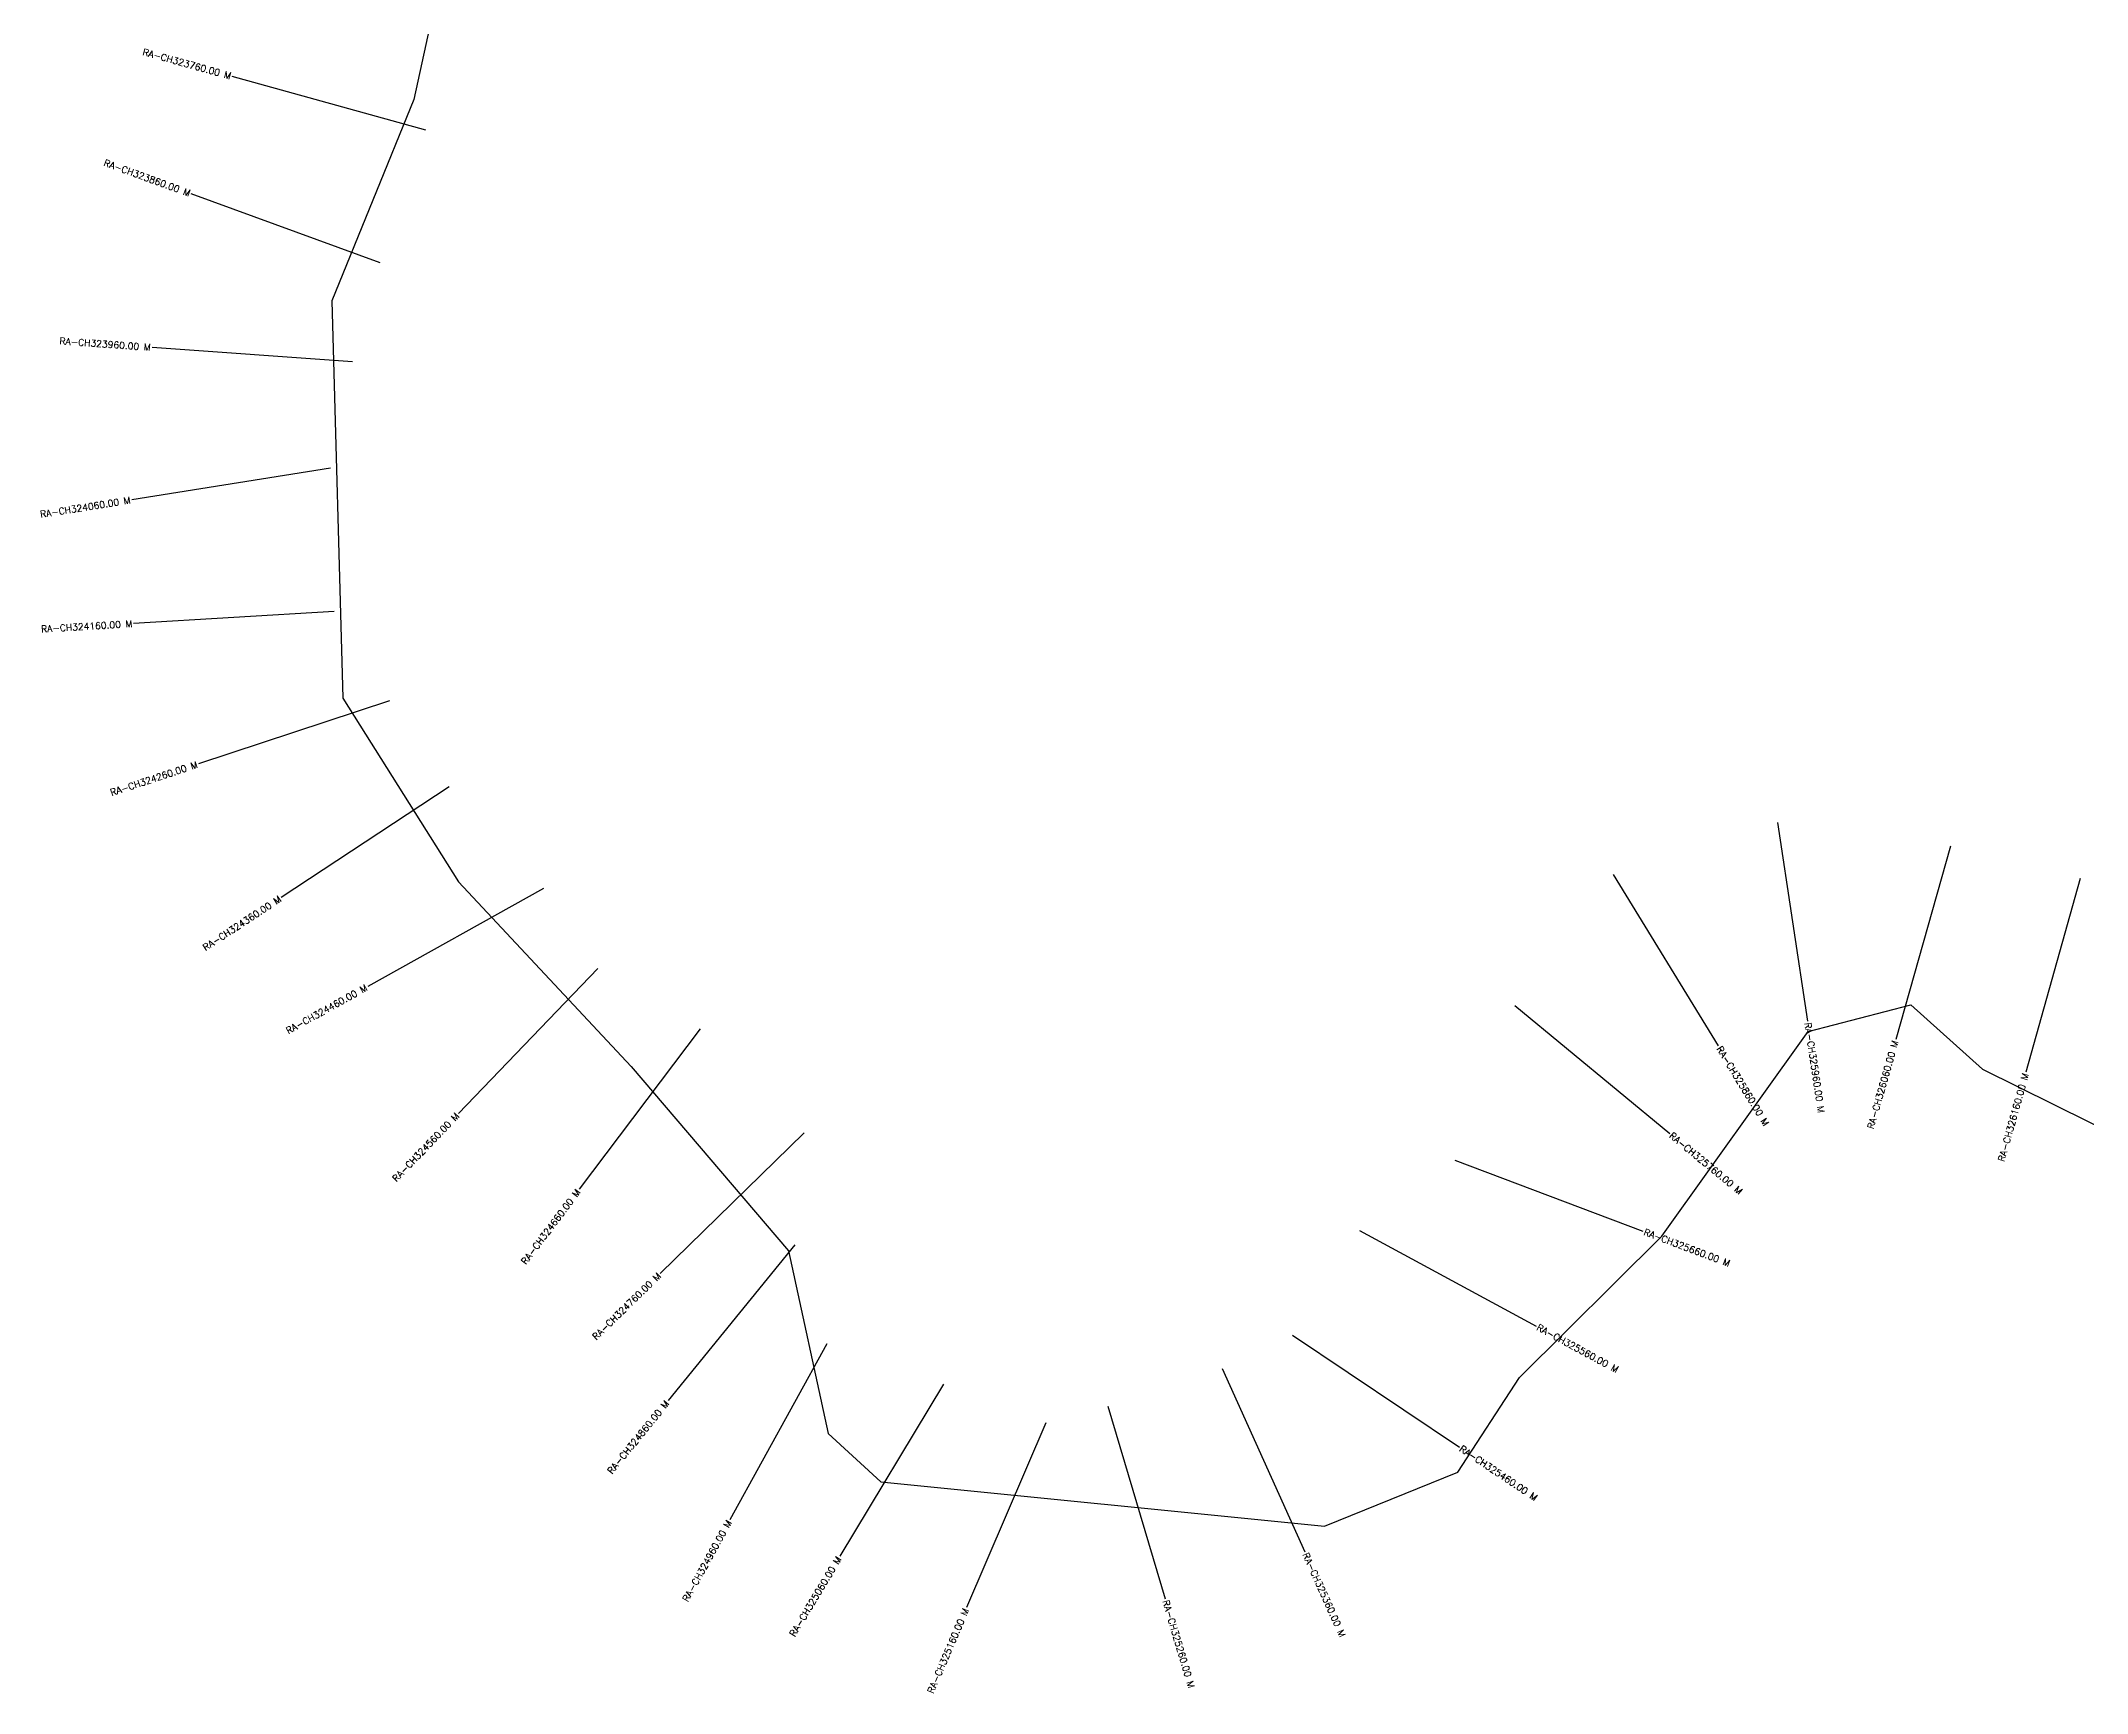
# Model space of a CAD drawing. Header units: metres. Extents: x 287149 to 291919, y 1996099 to 1999961.
# Drawn here: x 287149 to 288676, y 1996709 to 1997942 of the extents above; entities that cross this region are included whole.
import ezdxf
from ezdxf.enums import TextEntityAlignment as Align

# ---------------------------------------------------------------- set-up
doc = ezdxf.new("R2010")
doc.units = ezdxf.units.M
doc.header["$MEASUREMENT"] = 0
for name, color, linetype in [('CS', 134, 'Continuous'), ('CSMark', 6, 'Continuous'), ('VILLAGE BOUNDRY', 10, 'Continuous')]:
    doc.layers.add(name, color=color, linetype=linetype)
doc.styles.get("Standard").update_dxf_attribs({"font": 'simplex.shx'})

msp = doc.modelspace()

# ---------------------------------------------------------------- linework, layer by layer
at = {"layer": 'CS'}
for p, q in [((287436.2, 1997875.2), (287291.6, 1997915.3)), ((287402, 1997776.2), (287261.1, 1997827.6)), ((287381.4, 1997702.4), (287231.8, 1997713)), ((287364.9, 1997623), (287216.7, 1997599.4)), ((287367.8, 1997516), (287218.1, 1997507)), ((287409, 1997449.4), (287266.6, 1997402.4)), ((287453.6, 1997385.2), (287328.2, 1997302.8)), ((288444.8, 1997358.7), (288467.2, 1997210.4)), ((288574, 1997341), (288533, 1997196.7)), ((288322.1, 1997319.8), (288400.6, 1997192)), ((287523.9, 1997309.3), (287392.8, 1997236.4)), ((288670.7, 1997316.9), (288630.2, 1997172.4)), ((287564.5, 1997249.6), (287460.4, 1997141.6)), ((288248.7, 1997222.2), (288364.4, 1997126.7)), ((287640.9, 1997204.7), (287550.5, 1997085)), ((287718.4, 1997127), (287611, 1997022.2)), ((288204, 1997106.6), (288344.4, 1997053.8)), ((287711.6, 1997043.6), (287616.9, 1996927.3)), ((288132.9, 1997054.3), (288264.8, 1996983)), ((287735.5, 1996969.8), (287663, 1996838.5)), ((288082.8, 1996976.1), (288207.5, 1996892.7)), ((287822.4, 1996939.7), (287745, 1996811.2)), ((288030.4, 1996951.2), (288092.1, 1996814.4)), ((287945.1, 1996923.2), (287987.9, 1996779.4)), ((287898.8, 1996910.8), (287839.7, 1996772.9))]:
    msp.add_line(p, q, dxfattribs=at)
at = {"layer": 'VILLAGE BOUNDRY'}
msp.add_lwpolyline([(287460, 1998048.7), (287427.2, 1997898), (287366.1, 1997747.7), (287374.2, 1997451.5), (287460.5, 1997314.3), (287589.3, 1997176.7), (287706.8, 1997039.2), (287736.5, 1996902.7), (287775.7, 1996866.8), (288106.8, 1996833.6), (288206.3, 1996873.9), (288252.4, 1996944.5), (288358.4, 1997050), (288467.7, 1997202.7), (288544.4, 1997222.6), (288597.7, 1997174.7), (288783.6, 1997082.7)], dxfattribs=at)

# ---------------------------------------------------------------- texts
at = {"layer": 'CSMark'}
for s, rotation, p in [('RA-CH323760.00 M', 344.5048, (287290.7, 1997915.5)), ('RA-CH323860.00 M', 339.9924, (287260.2, 1997827.9)), ('RA-CH323960.00 M', 355.9336, (287230.8, 1997713.1)), ('RA-CH324060.00 M', 9.0458, (287215.7, 1997599.2)), ('RA-CH324160.00 M', 3.4134, (287217.1, 1997507)), ('RA-CH324260.00 M', 18.2696, (287265.6, 1997402.1)), ('RA-CH324360.00 M', 33.3291, (287327.4, 1997302.2)), ('RA-CH324460.00 M', 29.0719, (287391.9, 1997235.9)), ('RA-CH326060.00 M', 74.1294, (288532.7, 1997195.8)), ('RA-CH326160.00 M', 74.3454, (288630, 1997171.5)), ('RA-CH324560.00 M', 46.0439, (287459.7, 1997140.9)), ('RA-CH324660.00 M', 52.92, (287549.9, 1997084.2)), ('RA-CH324760.00 M', 44.2939, (287610.3, 1997021.5)), ('RA-CH324860.00 M', 50.8251, (287616.2, 1996926.5)), ('RA-CH324960.00 M', 61.0661, (287662.5, 1996837.6)), ('RA-CH325060.00 M', 58.9308, (287744.5, 1996810.4)), ('RA-CH325160.00 M', 66.8208, (287839.3, 1996772))]:
    msp.add_text(s, height=5, rotation=rotation, dxfattribs=at).set_placement(p, align=Align.MIDDLE_RIGHT)
for s, rotation, p in [('RA-CH325960.00 M', 278.6138, (288467.4, 1997209.4)), ('RA-CH325860.00 M', 301.5616, (288401.1, 1997191.1)), ('RA-CH325760.00 M', 320.471, (288365.1, 1997126.1)), ('RA-CH325660.00 M', 339.3999, (288345.3, 1997053.5)), ('RA-CH325560.00 M', 331.5868, (288265.7, 1996982.5)), ('RA-CH325460.00 M', 326.239, (288208.3, 1996892.2)), ('RA-CH325360.00 M', 294.2831, (288092.5, 1996813.5)), ('RA-CH325260.00 M', 286.594, (287988.2, 1996778.4))]:
    msp.add_text(s, height=5, rotation=rotation, dxfattribs=at).set_placement(p, align=Align.MIDDLE_LEFT)

doc.saveas('drawing.dxf')
